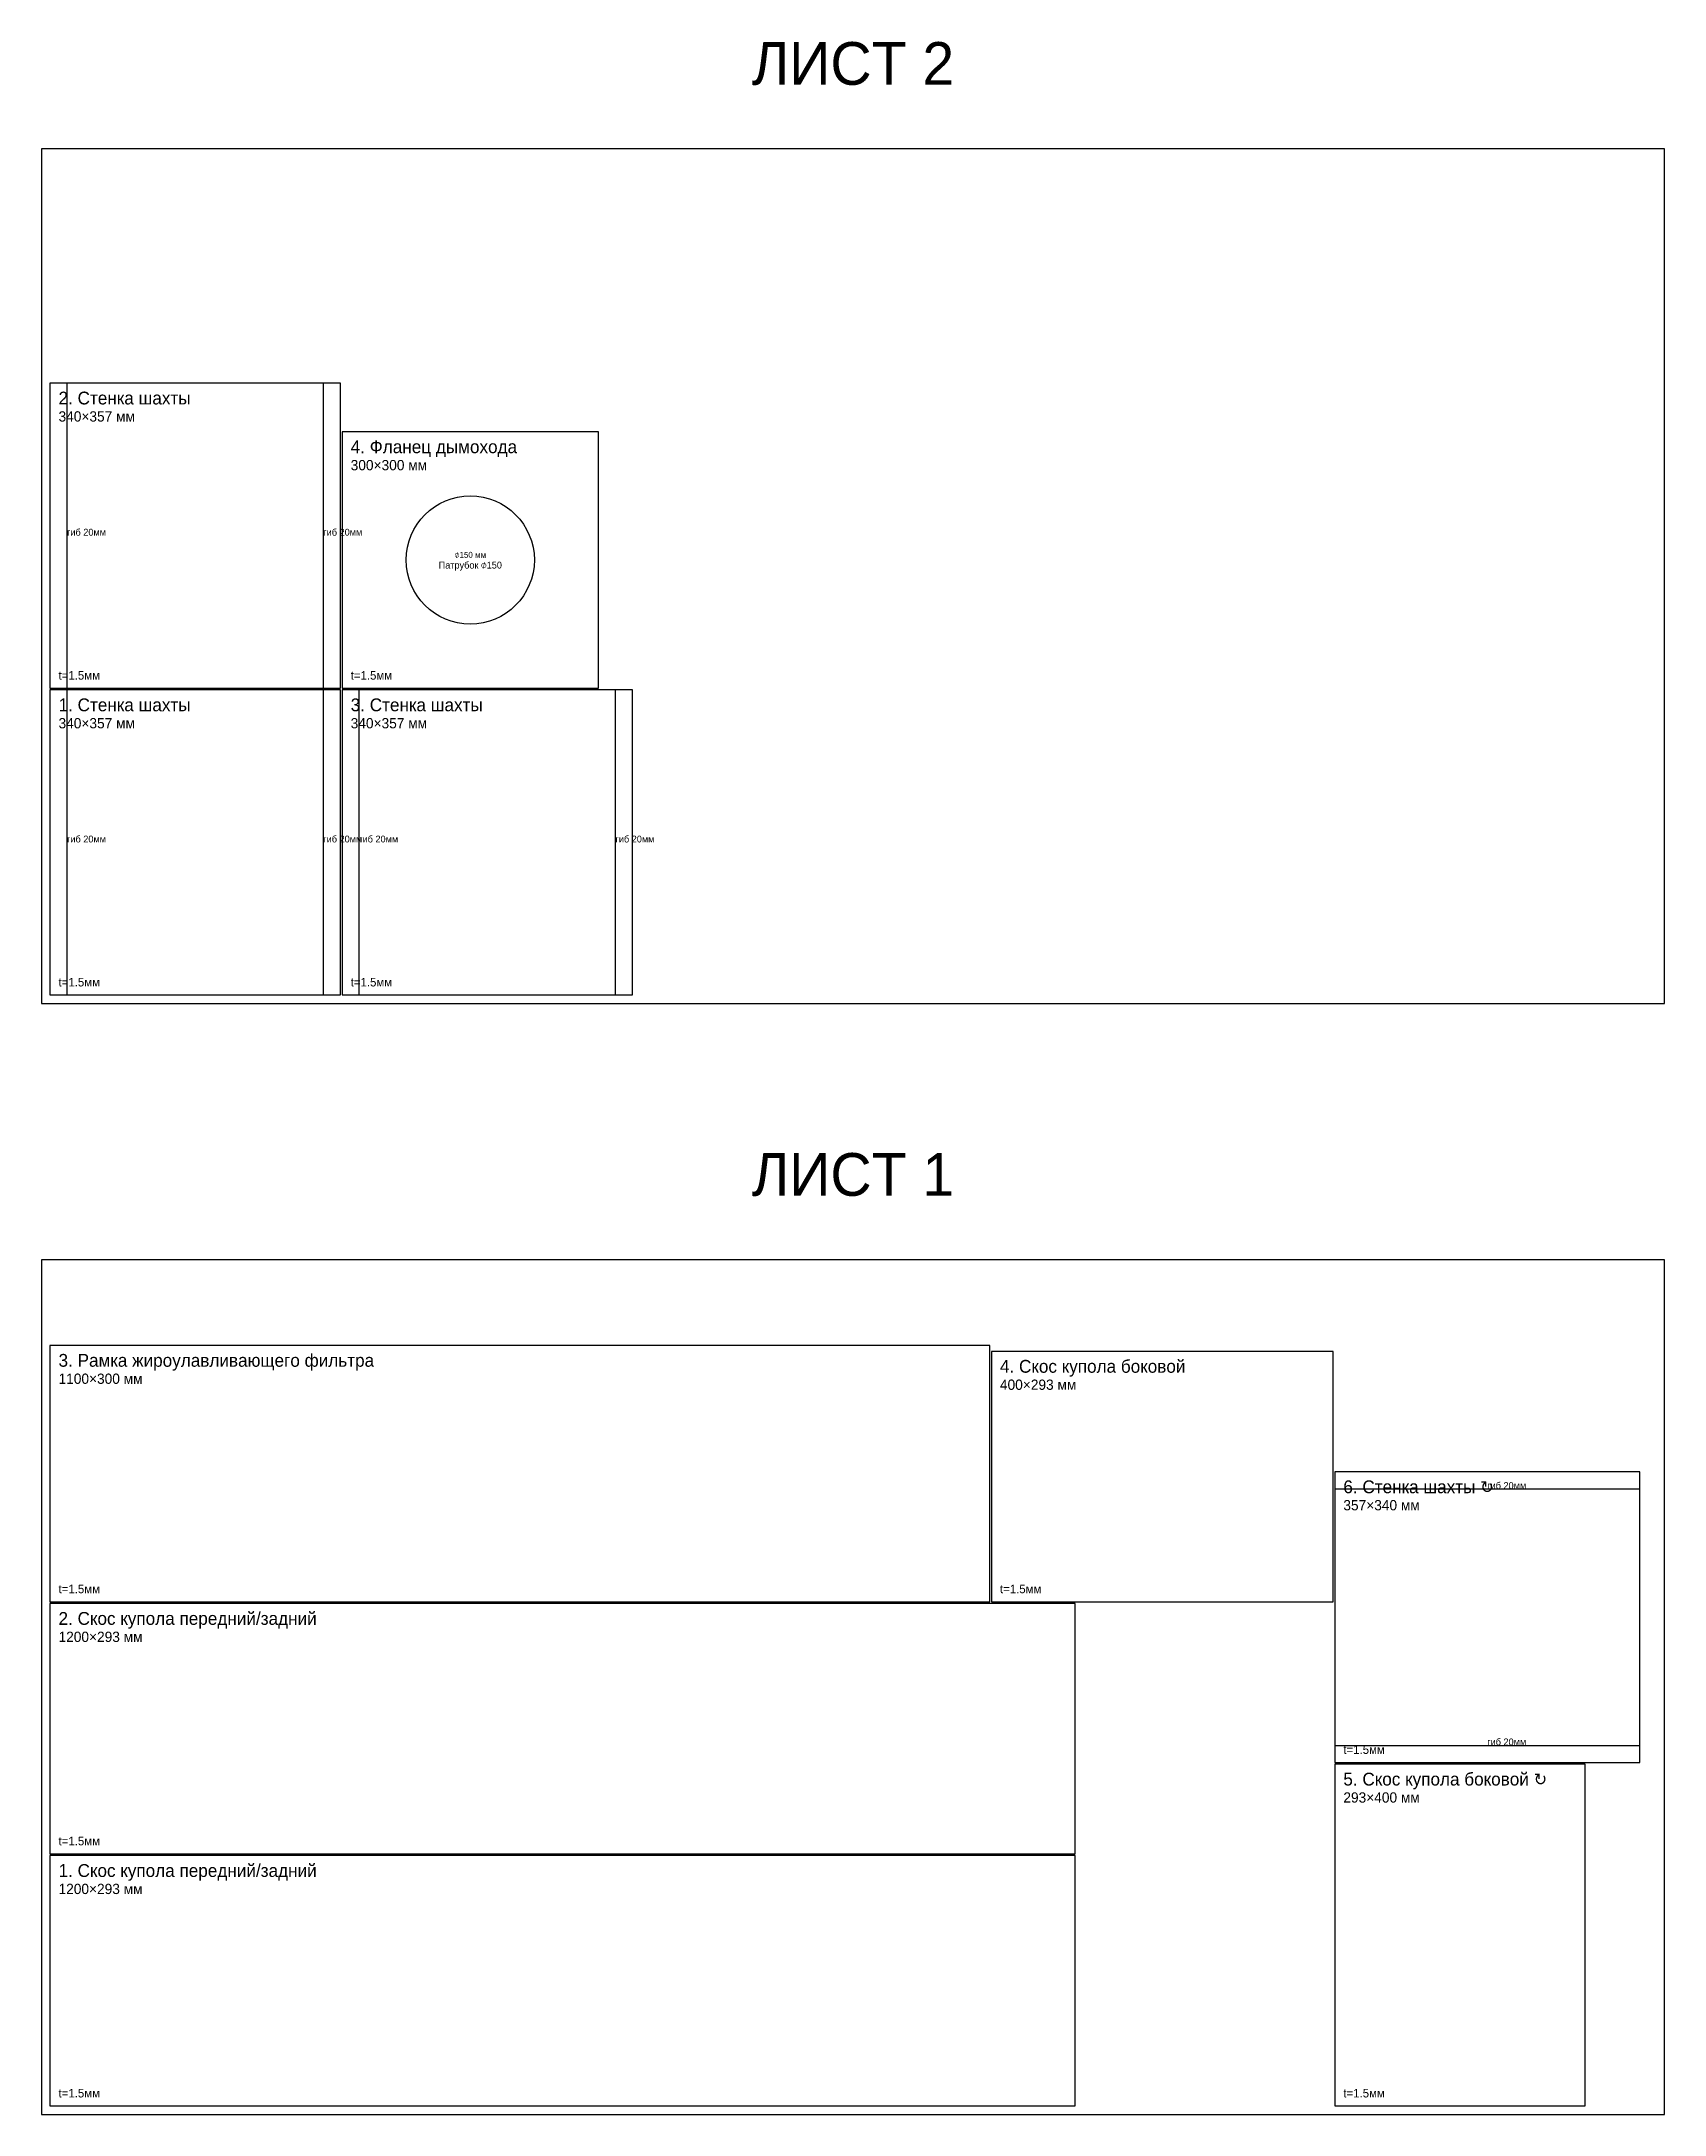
# Model space of a CAD drawing. Header units: metres. Extents: x 0 to 1900, y 0 to 2426.
import ezdxf
from ezdxf.enums import TextEntityAlignment as Align

# ---------------------------------------------------------------- set-up
doc = ezdxf.new("R2010")
doc.units = ezdxf.units.M
doc.linetypes.add('DASHED', pattern=[1.524, 1.27, -0.254])
for name, color, linetype in [('BEND', 4, 'Continuous'), ('CUTOUT', 6, 'Continuous'), ('SHEET', 1, 'Continuous'), ('TEXT', 7, 'Continuous'), ('Системный слой', 7, 'CONTINUOUS')]:
    doc.layers.add(name, color=color, linetype=linetype)

msp = doc.modelspace()

# ---------------------------------------------------------------- linework, layer by layer
at = {"layer": 'BEND', "color": 4, "linetype": 'DASHED'}
for p, q in [((30, 1669), (30, 2026)), ((330, 1669), (330, 2026)), ((30, 1310), (30, 1667)), ((330, 1310), (330, 1667)), ((372, 1310), (372, 1667)), ((672, 1310), (672, 1667)), ((1514, 732), (1871, 732)), ((1514, 432), (1871, 432))]:
    msp.add_line(p, q, dxfattribs=at)
at = {"layer": 'CUTOUT', "color": 6}
msp.add_circle((502, 1819), 75, dxfattribs=at)
at = {"layer": 'SHEET', "color": 1}
for points in [[(0, 1300), (1900, 1300), (1900, 2300), (0, 2300), (0, 1300)], [(0, 0), (1900, 0), (1900, 1000), (0, 1000), (0, 0)]]:
    msp.add_lwpolyline(points, dxfattribs=at)
at = {"layer": 'Системный слой', "color": 7}
for points in [[(10, 1669), (350, 1669), (350, 2026), (10, 2026), (10, 1669)], [(352, 1669), (652, 1669), (652, 1969), (352, 1969), (352, 1669)], [(10, 1310), (350, 1310), (350, 1667), (10, 1667), (10, 1310)], [(352, 1310), (692, 1310), (692, 1667), (352, 1667), (352, 1310)], [(10, 600), (1110, 600), (1110, 900), (10, 900), (10, 600)], [(1112, 600), (1512, 600), (1512, 893), (1112, 893), (1112, 600)], [(1514, 412), (1871, 412), (1871, 752), (1514, 752), (1514, 412)], [(10, 305), (1210, 305), (1210, 598), (10, 598), (10, 305)], [(1514, 10), (1807, 10), (1807, 410), (1514, 410), (1514, 10)], [(10, 10), (1210, 10), (1210, 303), (10, 303), (10, 10)]]:
    msp.add_lwpolyline(points, dxfattribs=at)

# ---------------------------------------------------------------- texts
at = {"layer": 'BEND', "color": 4}
for p in [(30, 1847.5), (330, 1847.5), (30, 1488.5), (330, 1488.5), (372, 1488.5), (672, 1488.5), (1692.5, 732), (1692.5, 432)]:
    msp.add_text('гиб 20мм', height=8, dxfattribs=at).set_placement(p)
at = {"layer": 'TEXT', "color": 7}
for s, p in [('ЛИСТ 2', (950, 2400)), ('ЛИСТ 1', (950, 1100))]:
    msp.add_text(s, height=50, dxfattribs=at).set_placement(p, align=Align.MIDDLE_CENTER)
for s, p in [('2. Стенка шахты', (20, 2001)), ('4. Фланец дымохода', (362, 1944)), ('1. Стенка шахты', (20, 1642)), ('3. Стенка шахты', (362, 1642)), ('3. Рамка жироулавливающего фильтра', (20, 875)), ('4. Скос купола боковой', (1122, 868)), ('6. Стенка шахты ↻', (1524, 727)), ('2. Скос купола передний/задний', (20, 573)), ('5. Скос купола боковой ↻', (1524, 385)), ('1. Скос купола передний/задний', (20, 278))]:
    msp.add_text(s, height=15, dxfattribs=at).set_placement(p)
at = {"layer": 'TEXT', "color": 3}
for s, p in [('340×357 мм', (20, 1981)), ('300×300 мм', (362, 1924)), ('340×357 мм', (20, 1622)), ('340×357 мм', (362, 1622)), ('1100×300 мм', (20, 855)), ('400×293 мм', (1122, 848)), ('357×340 мм', (1524, 707)), ('1200×293 мм', (20, 553)), ('293×400 мм', (1524, 365)), ('1200×293 мм', (20, 258))]:
    msp.add_text(s, height=12, dxfattribs=at).set_placement(p)
at = {"layer": 'TEXT', "color": 6}
for s, height, p in [('⌀150 мм', 7, (502, 1825)), ('Патрубок ⌀150', 8, (502, 1813))]:
    msp.add_text(s, height=height, dxfattribs=at).set_placement(p, align=Align.MIDDLE_CENTER)
at = {"layer": 'TEXT', "color": 8}
for p in [(20, 1679), (362, 1679), (20, 1320), (362, 1320), (20, 610), (1122, 610), (1524, 422), (20, 315), (20, 20), (1524, 20)]:
    msp.add_text('t=1.5мм', height=10, dxfattribs=at).set_placement(p)

doc.saveas('drawing.dxf')
